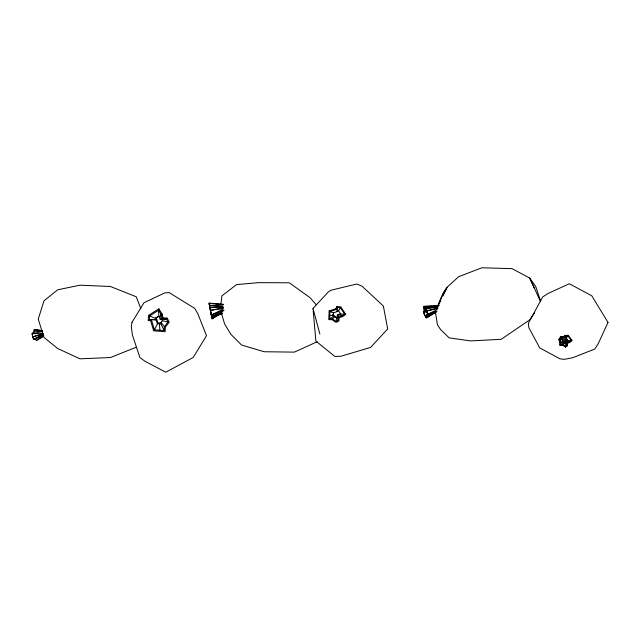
<?xml version="1.0" encoding="UTF-8"?>
<svg xmlns="http://www.w3.org/2000/svg" width="640" height="640" viewBox="0 0 640 640"><rect width="100%" height="100%" fill="white"/><g stroke="black" fill="none" stroke-linecap="round" stroke-linejoin="round"><path stroke-width="0.96" d="M336.384 308.376L336.784 306.672L336.728 308.44L329.144 310.976L328.76 319.624L332.232 319.72L336.04 322.44L338.976 320.904L339.08 317.632L342.328 316.72L345.808 314.368L340.672 306.784L336.784 306.672L336 309.096M329.784 315.696L329.92 311.552L337.504 309.016L337.552 307.488L340.24 307.56L344.712 314.16L341.992 316L338.312 317.024L338.2 320.416L336.104 321.512L332.496 318.936L329.6 318.856L329.784 315.696L333.4 314.928L333.464 312.856L337.256 311.584L337.504 309.016M337.552 307.488L337.256 311.584L336.92 311.008M338.2 320.416L337.32 315.016L340.52 313.584L340.856 314.16L344.712 314.16M149.36 319.504L149.576 315.936L158.552 310.304L160.872 313.984L162.088 318.92L166.592 319.216L167.96 322.04L164.376 326.72L164.136 330.552L154.44 329.808L151.392 319.632L149.36 319.504L156.152 319.776L156.728 319.136L157.872 322.96L154.44 329.808M156.04 317.744L155.384 319.728L156.04 317.744L157.728 316.68M151.392 319.632L156.152 319.776L157.296 323.6L160.944 323.88L161.608 321.8L160.944 323.88L164.136 330.552M220.88 304.64L221.888 295.88L236.528 284.624L258.448 282.656L289.296 282.784L310.128 297.752L316.296 304.824M336.104 321.512L336.56 317.832L334.416 315.968L332.968 315.928L336.56 317.832L337.608 317.288L337.32 315.016M560.376 343.784L560.152 345.48L562.656 345.328L565.528 347.072L567.576 345.744L567.496 343.336L569.792 342.456L572.192 340.496L568.12 335.264L565.312 335.44L562.584 337.104L560.344 337.072L560.152 345.48L559.904 341.032M424.048 307.056L425.344 308.744L425.984 308.68L427.4 313.912L426.28 316.04L426.584 317.136L425.984 317.192L423.688 312.664L424.48 310.352L424.048 307.056L426.208 308.448M425.984 317.192L427.904 313.984L426.752 311.72L427.152 310.56M565.536 346.384L562.808 344.728L560.72 344.864L560.592 339.48L562.736 340.024L565.408 338.84L565.904 335.984L567.848 335.864L571.384 340.416L569.512 341.944L566.912 342.944L564.08 340.8L564.128 342.048L563.392 342.52L562.032 341.688L565.208 343.48L565.536 346.384L566.992 345.44L566.912 342.944M565.408 338.84L565.904 335.984M160.872 313.984L159.712 317.656L160.168 319.504L166.592 319.216M437.616 306.24L443.24 292.672L447.16 287.216L458.664 276.68L481.872 267.784L512.016 268.648L529.704 278.072L535.712 286.44L540.664 301.352M436.512 309.008L441.88 296.608L447.16 287.216L442.944 295.944M438.312 305.552L440.84 300.312M338.312 317.024L337.656 315.592L340.856 314.16L338.624 310.856L340.24 307.56M562.808 344.728L563.84 342.648L565.208 343.48L565.936 343.008L565.896 341.76L568.128 340.488L571.384 340.416M43.24 335.24L42.968 335.728L41.552 335.28M567.848 335.864L566.36 338.216L565.392 338.28M560.128 342.56L558.8 339.456L559.832 337.864M426.28 316.04L428.048 313.4M534.64 312.752L529.656 319.912L501.208 339.296L470.688 340.912L449.176 337.896L440.56 329.52L437.432 324.816L435.368 311.664M162.44 318.976L161.864 319.616L162.376 320.68L161.032 322.44L164.376 326.72M42.256 330.88L34.272 331.2L32 333.816L33.432 339.472L43.656 335.344M32.384 334.088L34.656 331.472L34.392 330.472M160.288 317.008L159.712 317.656L158.84 316.264L158.552 310.304M160.744 318.864L160.168 319.504L162.088 318.92M161.512 323.24L159.944 323.096L159.368 323.736L159.952 330.168M313 308.424L328.424 291.808L331.12 290.184L356.792 284.016L362.096 286.264L383.376 306.048L387.688 328.96L370.52 347.456L340.928 356.248L334.864 356.456L315.872 341.096L313 308.424L319.88 334.024M564.056 336.792L565.312 335.44L565.36 336.744L558.8 339.456M332.496 318.936L334.752 316.544L334.416 315.968M560.72 344.864L562.8 342.72L563.84 342.648M564.08 340.8L566.32 339.536L568.128 340.488L565.16 337.576M432.568 313.32L426.912 317.688L426.056 317.768L423.408 312.56L424.192 309.952L423.552 307.608L423.872 306.392L439.112 305.52L433.272 306.304M435.256 312.544L426.056 317.768L428.464 316.104M218.416 314.544L212.096 318.848L210.336 310.608M426.056 317.768L427.712 316.664M429.376 315.56L431.04 314.456M43.456 334.6L34.696 339.096L36.56 340.368L43.832 335.648M329.6 318.856L333.304 316.504L333.056 314.352M162.92 317.92L161.856 313.576L158.88 308.848L148.56 315.328L148.248 320.48L150.6 320.632L153.64 330.816L165.12 331.704L165.4 327.104L169.184 322.168L167.272 318.208L162.92 317.92L162.272 316.184M158.84 316.264L155.472 318.384L149.576 315.936M435.656 312.296L426.912 317.688L426.56 316.416L427.68 314.288L437.2 309.616M220.632 313.736L212.096 318.848L211.256 313.984L211.848 316.56L222.768 311.64M36.56 340.368L43.424 336.392M335.264 309.272L336.728 308.44M429.92 314.6L426.56 316.416L436.336 312.136M42.928 334.488L33.432 339.472L43.528 334.528M336.224 317.256L337.272 316.712M223.88 310.352L211.848 316.56L211.472 314.48M223.576 304.312L209.048 303.192L211.576 314.912L222.752 309.384M41.664 336.952L43.4 336.128M560.696 342.536L562.784 341.552L562.736 340.024M216.192 315.144L211.848 317.168L222.56 313.592M560.592 339.48L565.944 337.112M317.192 341.76L294.344 352.128L264.088 351.736L241.544 345.024L230.776 334.216L224.592 323.888L221.456 313.344M136.232 347.248L110.368 357.536L79.936 358.824L57.624 348.48L43.936 337.36L38.256 319.144L43.936 300.92L57.624 289.808L79.936 285.192L110.368 286.48L136.232 296.768L140.896 308.888M211.576 314.912L223.848 310.144M43.032 333.384L32.792 336.872L42.832 334.088M437.032 311.36L427.68 314.288L426.008 308.096L425.248 308.176L423.872 306.392L438.528 306M423.688 312.664L426.752 311.72M433.28 312.776L435.656 312.048M437.28 308.016L426.76 310.936L437.88 308.52M42.368 331.264L32 333.816L42.968 333.128M40.304 336.376L42.08 335.944M40.368 331.272L41.872 330.944L33.968 330.04L34.272 331.2M222.92 306.264L210.08 307.376L210.64 310.32L223.224 307.816M329.144 310.976L331.936 310.448M216.344 314.096L222.216 313.08M437.608 306.264L425.248 308.176L437.84 307.112L426.008 308.096L437.32 307.392M210.64 310.32L223.368 308.4M164.696 318.424L167.272 318.208M423.904 311.24L426.856 311.008M223.552 304.464L209.616 305.512L222.984 306.016M565.36 336.744L560.344 337.072L561.888 337.264M151.032 320.376L148.248 320.48L150.912 320.44M210.08 307.376L223.272 307.424M337.28 310.816L338.624 310.856M155.96 319.08L156.728 319.136M157.872 322.96L159.944 323.096M424.48 310.352L426.264 310.488M213.888 303.68L209.048 303.192L210.12 309.136L209.928 308.376M215.824 303.872L220.656 304.36M42.096 330.656L35.392 329.616L33.968 330.04L38.672 331.208M40.848 330.56L35.392 329.616L38.768 331.072M162.376 320.68L167.96 322.04M569.512 341.944L565.384 340.296M329.92 311.552L333.464 312.856M341.992 316L339.168 314.504M425.344 308.744L426.84 309.416M423.816 307.92L426.816 309.344M564.128 342.048L565.936 343.008L566.992 345.44M210.488 305.472L209.248 304.136L209.744 306.184M563.784 344.944L565.528 347.072L564.448 345.576M565.144 338.016L566.32 339.536M534.384 288.216L529.704 278.072L540.456 301.416M209.92 308.184L209.712 307.312L211.896 317.816L211.704 316.512M33.088 336.792L33.592 338.864M158.88 308.848L159.248 310.696M220.344 307.704L220.576 308.928M161.856 313.576L162.136 315.312M562.784 341.552L562.8 342.72M132.032 322.296L131.28 326.64L132.424 335.048L139.912 357.552L144.984 361.264L165.776 372.216L193.176 357.496L206.504 335.672L197.864 313.816L194.712 308.376L169.184 292.624L164.784 292.904L144 302.688L132.032 322.296M608 322.424L598.192 343.784L594.752 349.048L572.688 357.736L564.352 359.336L559.976 358.816L539.752 347.928L528.856 327.696L528.344 323.328L542.688 296.976L547.952 293.536L569.304 283.728L591.824 295.856L608 322.424"/></g></svg>
